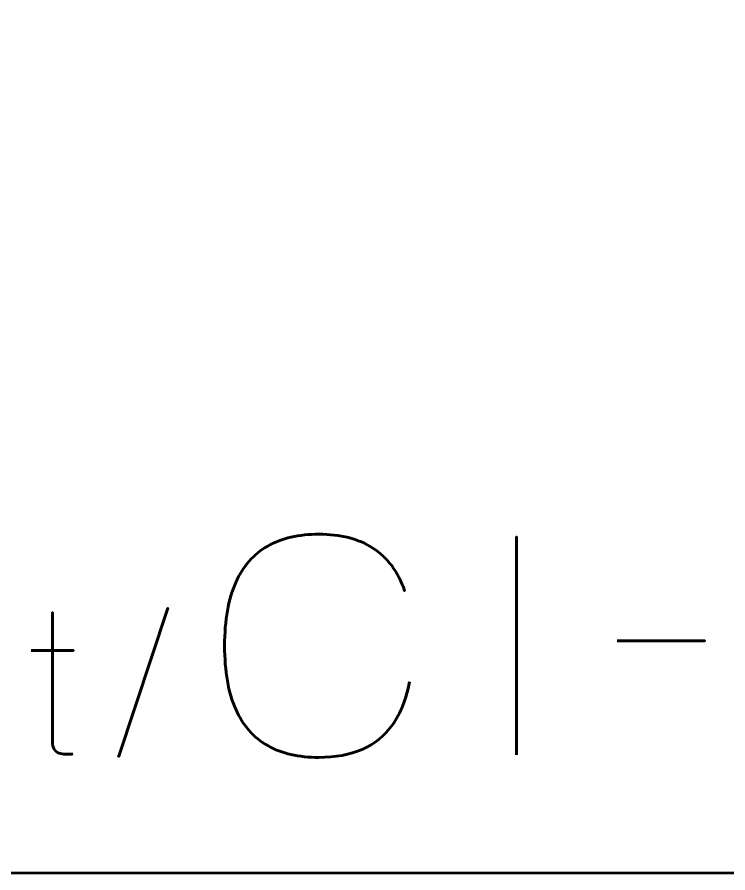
# Model space of a CAD drawing. Header units: centimetres. Extents: x -17.9 to -3.1, y -25.3 to -4.3.
# Drawn here: x -7.563 to -5.571, y -25.35 to -22.954 of the extents above; entities that cross this region are included whole.
import ezdxf

# ---------------------------------------------------------------- set-up
doc = ezdxf.new("R2010")
doc.units = ezdxf.units.CM
doc.header["$MEASUREMENT"] = 0
doc.layers.add('Layer 1', color=7, linetype='Continuous')

msp = doc.modelspace()

# ---------------------------------------------------------------- linework, layer by layer
at = {"layer": 'Layer 1', "color": 22, "lineweight": 53}
msp.add_open_spline([(-17.90003, -24.8499), (-17.90003, -24.8499), (-17.90003, -4.84994), (-17.90003, -4.84994), (-17.90003, -4.84994), (-17.90003, -4.57297), (-17.67694, -4.34998), (-17.39994, -4.34998), (-17.39994, -4.34998), (-17.39994, -4.34998), (-3.60007, -4.34998), (-3.60007, -4.34998), (-3.60007, -4.34998), (-3.32293, -4.34998), (-3.09997, -4.57297), (-3.09997, -4.84994), (-3.09997, -4.84994), (-3.09997, -4.84994), (-3.09997, -24.8499), (-3.09997, -24.8499), (-3.09997, -24.8499), (-3.09997, -25.1269), (-3.32293, -25.34999), (-3.60007, -25.34999), (-3.60007, -25.34999), (-3.60007, -25.34999), (-17.39994, -25.34999), (-17.39994, -25.34999), (-17.39994, -25.34999), (-17.67694, -25.34999), (-17.90003, -25.1269), (-17.90003, -24.8499)], degree=3, knots=[0, 0, 0, 0, 0.125, 0.125, 0.125, 0.125, 0.25, 0.25, 0.25, 0.25, 0.375, 0.375, 0.375, 0.375, 0.5, 0.5, 0.5, 0.5, 0.625, 0.625, 0.625, 0.625, 0.75, 0.75, 0.75, 0.75, 0.875, 0.875, 0.875, 0.875, 1, 1, 1, 1], dxfattribs=at)
at = {"layer": 'Layer 1', "color": 7}
for points, knots in [([(-6.46375, -24.81498), (-6.47278, -24.86338), (-6.48858, -24.90331), (-6.51074, -24.93464), (-6.51074, -24.93464), (-6.53303, -24.96582), (-6.56154, -24.98897), (-6.59625, -25.00407), (-6.59625, -25.00407), (-6.63082, -25.01916), (-6.67146, -25.02678), (-6.71775, -25.02664), (-6.71775, -25.02664), (-6.77405, -25.02678), (-6.82189, -25.01592), (-6.86112, -24.99376), (-6.86112, -24.99376), (-6.90035, -24.97175), (-6.93026, -24.93774), (-6.95087, -24.8916), (-6.95087, -24.8916), (-6.97147, -24.84546), (-6.98177, -24.78633), (-6.98191, -24.71422), (-6.98191, -24.71422), (-6.98177, -24.6424), (-6.97147, -24.58341), (-6.95087, -24.53727), (-6.95087, -24.53727), (-6.93026, -24.49112), (-6.90035, -24.45698), (-6.86112, -24.43482), (-6.86112, -24.43482), (-6.82189, -24.41267), (-6.77405, -24.40166), (-6.71775, -24.4018), (-6.71775, -24.4018), (-6.65749, -24.40166), (-6.60698, -24.4145), (-6.56634, -24.44032), (-6.56634, -24.44032), (-6.52584, -24.46615), (-6.49606, -24.50608), (-6.47729, -24.56013), (-6.47729, -24.56013), (-6.49606, -24.50608), (-6.52584, -24.46615), (-6.56634, -24.44032), (-6.56634, -24.44032), (-6.60698, -24.4145), (-6.65749, -24.40166), (-6.71775, -24.4018), (-6.71775, -24.4018), (-6.77405, -24.40166), (-6.82189, -24.41267), (-6.86112, -24.43482), (-6.86112, -24.43482), (-6.90035, -24.45698), (-6.93026, -24.49112), (-6.95087, -24.53727), (-6.95087, -24.53727), (-6.97147, -24.58341), (-6.98177, -24.6424), (-6.98191, -24.71422), (-6.98191, -24.71422), (-6.98177, -24.78633), (-6.97147, -24.84546), (-6.95087, -24.8916), (-6.95087, -24.8916), (-6.93026, -24.93774), (-6.90035, -24.97175), (-6.86112, -24.99376), (-6.86112, -24.99376), (-6.82189, -25.01592), (-6.77405, -25.02678), (-6.71775, -25.02664), (-6.71775, -25.02664), (-6.67146, -25.02678), (-6.63082, -25.01916), (-6.59625, -25.00407), (-6.59625, -25.00407), (-6.56154, -24.98897), (-6.53303, -24.96582), (-6.51074, -24.93464), (-6.51074, -24.93464), (-6.48858, -24.90331), (-6.47278, -24.86338), (-6.46375, -24.81498)], [0, 0, 0, 0, 0.0454545, 0.0454545, 0.0454545, 0.0454545, 0.0909091, 0.0909091, 0.0909091, 0.0909091, 0.1363636, 0.1363636, 0.1363636, 0.1363636, 0.1818182, 0.1818182, 0.1818182, 0.1818182, 0.2272727, 0.2272727, 0.2272727, 0.2272727, 0.2727273, 0.2727273, 0.2727273, 0.2727273, 0.3181818, 0.3181818, 0.3181818, 0.3181818, 0.3636364, 0.3636364, 0.3636364, 0.3636364, 0.4090909, 0.4090909, 0.4090909, 0.4090909, 0.4545455, 0.4545455, 0.4545455, 0.4545455, 0.5, 0.5, 0.5, 0.5, 0.5454545, 0.5454545, 0.5454545, 0.5454545, 0.5909091, 0.5909091, 0.5909091, 0.5909091, 0.6363636, 0.6363636, 0.6363636, 0.6363636, 0.6818182, 0.6818182, 0.6818182, 0.6818182, 0.7272727, 0.7272727, 0.7272727, 0.7272727, 0.7727273, 0.7727273, 0.7727273, 0.7727273, 0.8181818, 0.8181818, 0.8181818, 0.8181818, 0.8636364, 0.8636364, 0.8636364, 0.8636364, 0.9090909, 0.9090909, 0.9090909, 0.9090909, 0.9545455, 0.9545455, 0.9545455, 0.9545455, 1, 1, 1, 1]), ([(-6.16403, -25.01987), (-6.16403, -25.01987), (-6.16403, -24.40942), (-6.16403, -24.40942), (-6.16403, -24.40942), (-6.16403, -24.40942), (-6.16403, -25.01987), (-6.16403, -25.01987)], [0, 0, 0, 0, 0.5, 0.5, 0.5, 0.5, 1, 1, 1, 1]), ([(-7.27881, -25.02551), (-7.27881, -25.02551), (-7.14052, -24.60896), (-7.14052, -24.60896), (-7.14052, -24.60896), (-7.14052, -24.60896), (-7.27881, -25.02551), (-7.27881, -25.02551)], [0, 0, 0, 0, 0.5, 0.5, 0.5, 0.5, 1, 1, 1, 1]), ([(-7.40694, -25.01705), (-7.4139, -25.01761), (-7.42086, -25.0178), (-7.42764, -25.01761), (-7.42764, -25.01761), (-7.43441, -25.01742), (-7.44053, -25.01639), (-7.44608, -25.01432), (-7.44608, -25.01432), (-7.45163, -25.01234), (-7.45605, -25.00877), (-7.45943, -25.00369), (-7.45943, -25.00369), (-7.46273, -24.99861), (-7.46442, -24.99137), (-7.46451, -24.98205), (-7.46451, -24.98205), (-7.46451, -24.97763), (-7.46451, -24.97011), (-7.46451, -24.95957), (-7.46451, -24.95957), (-7.46451, -24.94894), (-7.46451, -24.93614), (-7.46451, -24.921), (-7.46451, -24.921), (-7.46451, -24.90585), (-7.46451, -24.8893), (-7.46451, -24.87133), (-7.46451, -24.87133), (-7.46451, -24.85336), (-7.46451, -24.83483), (-7.46451, -24.81564), (-7.46451, -24.81564), (-7.46451, -24.79645), (-7.46451, -24.77754), (-7.46451, -24.75882), (-7.46451, -24.75882), (-7.46451, -24.7401), (-7.46451, -24.7225), (-7.46451, -24.70595), (-7.46451, -24.70595), (-7.46451, -24.68939), (-7.46451, -24.67471), (-7.46451, -24.66202), (-7.46451, -24.66202), (-7.46451, -24.64922), (-7.46451, -24.63925), (-7.46451, -24.63191), (-7.46451, -24.63191), (-7.46451, -24.62467), (-7.46451, -24.6209), (-7.46451, -24.62081), (-7.46451, -24.62081), (-7.46451, -24.6209), (-7.46451, -24.62467), (-7.46451, -24.63191), (-7.46451, -24.63191), (-7.46451, -24.63925), (-7.46451, -24.64922), (-7.46451, -24.66202), (-7.46451, -24.66202), (-7.46451, -24.67471), (-7.46451, -24.68939), (-7.46451, -24.70595), (-7.46451, -24.70595), (-7.46451, -24.7225), (-7.46451, -24.7401), (-7.46451, -24.75882), (-7.46451, -24.75882), (-7.46451, -24.77754), (-7.46451, -24.79645), (-7.46451, -24.81564), (-7.46451, -24.81564), (-7.46451, -24.83483), (-7.46451, -24.85336), (-7.46451, -24.87133), (-7.46451, -24.87133), (-7.46451, -24.8893), (-7.46451, -24.90585), (-7.46451, -24.921), (-7.46451, -24.921), (-7.46451, -24.93614), (-7.46451, -24.94894), (-7.46451, -24.95957), (-7.46451, -24.95957), (-7.46451, -24.97011), (-7.46451, -24.97763), (-7.46451, -24.98205), (-7.46451, -24.98205), (-7.46442, -24.99137), (-7.46273, -24.99861), (-7.45943, -25.00369), (-7.45943, -25.00369), (-7.45605, -25.00877), (-7.45163, -25.01234), (-7.44608, -25.01432), (-7.44608, -25.01432), (-7.44053, -25.01639), (-7.43441, -25.01742), (-7.42764, -25.01761), (-7.42764, -25.01761), (-7.42086, -25.0178), (-7.4139, -25.01761), (-7.40694, -25.01705)], [0, 0, 0, 0, 0.0384615, 0.0384615, 0.0384615, 0.0384615, 0.0769231, 0.0769231, 0.0769231, 0.0769231, 0.1153846, 0.1153846, 0.1153846, 0.1153846, 0.1538462, 0.1538462, 0.1538462, 0.1538462, 0.1923077, 0.1923077, 0.1923077, 0.1923077, 0.2307692, 0.2307692, 0.2307692, 0.2307692, 0.2692308, 0.2692308, 0.2692308, 0.2692308, 0.3076923, 0.3076923, 0.3076923, 0.3076923, 0.3461538, 0.3461538, 0.3461538, 0.3461538, 0.3846154, 0.3846154, 0.3846154, 0.3846154, 0.4230769, 0.4230769, 0.4230769, 0.4230769, 0.4615385, 0.4615385, 0.4615385, 0.4615385, 0.5, 0.5, 0.5, 0.5, 0.5384615, 0.5384615, 0.5384615, 0.5384615, 0.5769231, 0.5769231, 0.5769231, 0.5769231, 0.6153846, 0.6153846, 0.6153846, 0.6153846, 0.6538462, 0.6538462, 0.6538462, 0.6538462, 0.6923077, 0.6923077, 0.6923077, 0.6923077, 0.7307692, 0.7307692, 0.7307692, 0.7307692, 0.7692308, 0.7692308, 0.7692308, 0.7692308, 0.8076923, 0.8076923, 0.8076923, 0.8076923, 0.8461538, 0.8461538, 0.8461538, 0.8461538, 0.8846154, 0.8846154, 0.8846154, 0.8846154, 0.9230769, 0.9230769, 0.9230769, 0.9230769, 0.9615385, 0.9615385, 0.9615385, 0.9615385, 1, 1, 1, 1]), ([(-5.88209, -24.70068), (-5.88209, -24.70068), (-5.63571, -24.70068), (-5.63571, -24.70068), (-5.63571, -24.70068), (-5.63571, -24.70068), (-5.88209, -24.70068), (-5.88209, -24.70068)], [0, 0, 0, 0, 0.5, 0.5, 0.5, 0.5, 1, 1, 1, 1]), ([(-7.52378, -24.72749), (-7.52378, -24.72749), (-7.40581, -24.72749), (-7.40581, -24.72749), (-7.40581, -24.72749), (-7.40581, -24.72749), (-7.52378, -24.72749), (-7.52378, -24.72749)], [0, 0, 0, 0, 0.5, 0.5, 0.5, 0.5, 1, 1, 1, 1])]:
    msp.add_open_spline(points, degree=3, knots=knots, dxfattribs=at)
at = {"layer": 'Layer 1', "color": 30, "lineweight": 53}
for points, knots in [([(-6.46375, -24.81498), (-6.47278, -24.86338), (-6.48858, -24.90331), (-6.51074, -24.93464), (-6.51074, -24.93464), (-6.53303, -24.96582), (-6.56154, -24.98897), (-6.59625, -25.00407), (-6.59625, -25.00407), (-6.63082, -25.01916), (-6.67146, -25.02678), (-6.71775, -25.02664), (-6.71775, -25.02664), (-6.77405, -25.02678), (-6.82189, -25.01592), (-6.86112, -24.99376), (-6.86112, -24.99376), (-6.90035, -24.97175), (-6.93026, -24.93774), (-6.95087, -24.8916), (-6.95087, -24.8916), (-6.97147, -24.84546), (-6.98177, -24.78633), (-6.98191, -24.71422), (-6.98191, -24.71422), (-6.98177, -24.6424), (-6.97147, -24.58341), (-6.95087, -24.53727), (-6.95087, -24.53727), (-6.93026, -24.49112), (-6.90035, -24.45698), (-6.86112, -24.43482), (-6.86112, -24.43482), (-6.82189, -24.41267), (-6.77405, -24.40166), (-6.71775, -24.4018), (-6.71775, -24.4018), (-6.65749, -24.40166), (-6.60698, -24.4145), (-6.56634, -24.44032), (-6.56634, -24.44032), (-6.52584, -24.46615), (-6.49606, -24.50608), (-6.47729, -24.56013), (-6.47729, -24.56013), (-6.49606, -24.50608), (-6.52584, -24.46615), (-6.56634, -24.44032), (-6.56634, -24.44032), (-6.60698, -24.4145), (-6.65749, -24.40166), (-6.71775, -24.4018), (-6.71775, -24.4018), (-6.77405, -24.40166), (-6.82189, -24.41267), (-6.86112, -24.43482), (-6.86112, -24.43482), (-6.90035, -24.45698), (-6.93026, -24.49112), (-6.95087, -24.53727), (-6.95087, -24.53727), (-6.97147, -24.58341), (-6.98177, -24.6424), (-6.98191, -24.71422), (-6.98191, -24.71422), (-6.98177, -24.78633), (-6.97147, -24.84546), (-6.95087, -24.8916), (-6.95087, -24.8916), (-6.93026, -24.93774), (-6.90035, -24.97175), (-6.86112, -24.99376), (-6.86112, -24.99376), (-6.82189, -25.01592), (-6.77405, -25.02678), (-6.71775, -25.02664), (-6.71775, -25.02664), (-6.67146, -25.02678), (-6.63082, -25.01916), (-6.59625, -25.00407), (-6.59625, -25.00407), (-6.56154, -24.98897), (-6.53303, -24.96582), (-6.51074, -24.93464), (-6.51074, -24.93464), (-6.48858, -24.90331), (-6.47278, -24.86338), (-6.46375, -24.81498)], [0, 0, 0, 0, 0.0454545, 0.0454545, 0.0454545, 0.0454545, 0.0909091, 0.0909091, 0.0909091, 0.0909091, 0.1363636, 0.1363636, 0.1363636, 0.1363636, 0.1818182, 0.1818182, 0.1818182, 0.1818182, 0.2272727, 0.2272727, 0.2272727, 0.2272727, 0.2727273, 0.2727273, 0.2727273, 0.2727273, 0.3181818, 0.3181818, 0.3181818, 0.3181818, 0.3636364, 0.3636364, 0.3636364, 0.3636364, 0.4090909, 0.4090909, 0.4090909, 0.4090909, 0.4545455, 0.4545455, 0.4545455, 0.4545455, 0.5, 0.5, 0.5, 0.5, 0.5454545, 0.5454545, 0.5454545, 0.5454545, 0.5909091, 0.5909091, 0.5909091, 0.5909091, 0.6363636, 0.6363636, 0.6363636, 0.6363636, 0.6818182, 0.6818182, 0.6818182, 0.6818182, 0.7272727, 0.7272727, 0.7272727, 0.7272727, 0.7727273, 0.7727273, 0.7727273, 0.7727273, 0.8181818, 0.8181818, 0.8181818, 0.8181818, 0.8636364, 0.8636364, 0.8636364, 0.8636364, 0.9090909, 0.9090909, 0.9090909, 0.9090909, 0.9545455, 0.9545455, 0.9545455, 0.9545455, 1, 1, 1, 1]), ([(-6.16403, -25.01987), (-6.16403, -25.01987), (-6.16403, -24.40942), (-6.16403, -24.40942), (-6.16403, -24.40942), (-6.16403, -24.40942), (-6.16403, -25.01987), (-6.16403, -25.01987)], [0, 0, 0, 0, 0.5, 0.5, 0.5, 0.5, 1, 1, 1, 1]), ([(-7.27881, -25.02551), (-7.27881, -25.02551), (-7.14052, -24.60896), (-7.14052, -24.60896), (-7.14052, -24.60896), (-7.14052, -24.60896), (-7.27881, -25.02551), (-7.27881, -25.02551)], [0, 0, 0, 0, 0.5, 0.5, 0.5, 0.5, 1, 1, 1, 1]), ([(-7.40694, -25.01705), (-7.4139, -25.01761), (-7.42086, -25.0178), (-7.42764, -25.01761), (-7.42764, -25.01761), (-7.43441, -25.01742), (-7.44053, -25.01639), (-7.44608, -25.01432), (-7.44608, -25.01432), (-7.45163, -25.01234), (-7.45605, -25.00877), (-7.45943, -25.00369), (-7.45943, -25.00369), (-7.46273, -24.99861), (-7.46442, -24.99137), (-7.46451, -24.98205), (-7.46451, -24.98205), (-7.46451, -24.97763), (-7.46451, -24.97011), (-7.46451, -24.95957), (-7.46451, -24.95957), (-7.46451, -24.94894), (-7.46451, -24.93614), (-7.46451, -24.921), (-7.46451, -24.921), (-7.46451, -24.90585), (-7.46451, -24.8893), (-7.46451, -24.87133), (-7.46451, -24.87133), (-7.46451, -24.85336), (-7.46451, -24.83483), (-7.46451, -24.81564), (-7.46451, -24.81564), (-7.46451, -24.79645), (-7.46451, -24.77754), (-7.46451, -24.75882), (-7.46451, -24.75882), (-7.46451, -24.7401), (-7.46451, -24.7225), (-7.46451, -24.70595), (-7.46451, -24.70595), (-7.46451, -24.68939), (-7.46451, -24.67471), (-7.46451, -24.66202), (-7.46451, -24.66202), (-7.46451, -24.64922), (-7.46451, -24.63925), (-7.46451, -24.63191), (-7.46451, -24.63191), (-7.46451, -24.62467), (-7.46451, -24.6209), (-7.46451, -24.62081), (-7.46451, -24.62081), (-7.46451, -24.6209), (-7.46451, -24.62467), (-7.46451, -24.63191), (-7.46451, -24.63191), (-7.46451, -24.63925), (-7.46451, -24.64922), (-7.46451, -24.66202), (-7.46451, -24.66202), (-7.46451, -24.67471), (-7.46451, -24.68939), (-7.46451, -24.70595), (-7.46451, -24.70595), (-7.46451, -24.7225), (-7.46451, -24.7401), (-7.46451, -24.75882), (-7.46451, -24.75882), (-7.46451, -24.77754), (-7.46451, -24.79645), (-7.46451, -24.81564), (-7.46451, -24.81564), (-7.46451, -24.83483), (-7.46451, -24.85336), (-7.46451, -24.87133), (-7.46451, -24.87133), (-7.46451, -24.8893), (-7.46451, -24.90585), (-7.46451, -24.921), (-7.46451, -24.921), (-7.46451, -24.93614), (-7.46451, -24.94894), (-7.46451, -24.95957), (-7.46451, -24.95957), (-7.46451, -24.97011), (-7.46451, -24.97763), (-7.46451, -24.98205), (-7.46451, -24.98205), (-7.46442, -24.99137), (-7.46273, -24.99861), (-7.45943, -25.00369), (-7.45943, -25.00369), (-7.45605, -25.00877), (-7.45163, -25.01234), (-7.44608, -25.01432), (-7.44608, -25.01432), (-7.44053, -25.01639), (-7.43441, -25.01742), (-7.42764, -25.01761), (-7.42764, -25.01761), (-7.42086, -25.0178), (-7.4139, -25.01761), (-7.40694, -25.01705)], [0, 0, 0, 0, 0.0384615, 0.0384615, 0.0384615, 0.0384615, 0.0769231, 0.0769231, 0.0769231, 0.0769231, 0.1153846, 0.1153846, 0.1153846, 0.1153846, 0.1538462, 0.1538462, 0.1538462, 0.1538462, 0.1923077, 0.1923077, 0.1923077, 0.1923077, 0.2307692, 0.2307692, 0.2307692, 0.2307692, 0.2692308, 0.2692308, 0.2692308, 0.2692308, 0.3076923, 0.3076923, 0.3076923, 0.3076923, 0.3461538, 0.3461538, 0.3461538, 0.3461538, 0.3846154, 0.3846154, 0.3846154, 0.3846154, 0.4230769, 0.4230769, 0.4230769, 0.4230769, 0.4615385, 0.4615385, 0.4615385, 0.4615385, 0.5, 0.5, 0.5, 0.5, 0.5384615, 0.5384615, 0.5384615, 0.5384615, 0.5769231, 0.5769231, 0.5769231, 0.5769231, 0.6153846, 0.6153846, 0.6153846, 0.6153846, 0.6538462, 0.6538462, 0.6538462, 0.6538462, 0.6923077, 0.6923077, 0.6923077, 0.6923077, 0.7307692, 0.7307692, 0.7307692, 0.7307692, 0.7692308, 0.7692308, 0.7692308, 0.7692308, 0.8076923, 0.8076923, 0.8076923, 0.8076923, 0.8461538, 0.8461538, 0.8461538, 0.8461538, 0.8846154, 0.8846154, 0.8846154, 0.8846154, 0.9230769, 0.9230769, 0.9230769, 0.9230769, 0.9615385, 0.9615385, 0.9615385, 0.9615385, 1, 1, 1, 1]), ([(-5.88209, -24.70068), (-5.88209, -24.70068), (-5.63571, -24.70068), (-5.63571, -24.70068), (-5.63571, -24.70068), (-5.63571, -24.70068), (-5.88209, -24.70068), (-5.88209, -24.70068)], [0, 0, 0, 0, 0.5, 0.5, 0.5, 0.5, 1, 1, 1, 1]), ([(-7.52378, -24.72749), (-7.52378, -24.72749), (-7.40581, -24.72749), (-7.40581, -24.72749), (-7.40581, -24.72749), (-7.40581, -24.72749), (-7.52378, -24.72749), (-7.52378, -24.72749)], [0, 0, 0, 0, 0.5, 0.5, 0.5, 0.5, 1, 1, 1, 1])]:
    msp.add_open_spline(points, degree=3, knots=knots, dxfattribs=at)

doc.saveas('drawing.dxf')
